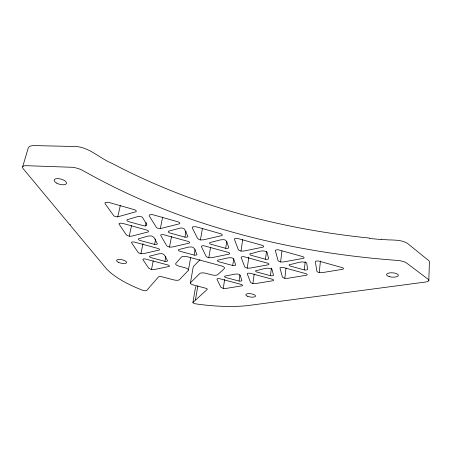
<?xml version="1.0" encoding="UTF-8"?>
<svg xmlns="http://www.w3.org/2000/svg" width="452" height="452" viewBox="0 0 452 452"><rect width="100%" height="100%" fill="white"/><g stroke="black" fill="none" stroke-linecap="round" stroke-linejoin="round"><path stroke-width="0.68" d="M428.807 280.652L429.4 261.934L429.129 260.951L407.263 243.216C399.432 238.662 389.709 240.797 381.177 239.159M319.27 272.635L317.208 271.765L316.824 271.081L315.355 261.651A2.91 1.113 6 0 1 318.739 261.075L342.576 267.72A2.904 1.09 5.4 0 1 342.735 269.273L322.355 272.607L319.27 272.635L320.417 260.968M304.32 269.923A2.898 1.085 6.5 0 0 307.609 269.409L306.682 262.94C301.433 260.137 295.116 264.104 289.681 264.471A2.904 1.096 6.9 0 0 290.144 266.025L304.32 269.923L305.202 261.697M284.816 278.313L282.777 277.483L282.342 276.839L279.957 267.946A2.774 1.034 7.2 0 1 283.076 267.414L306.23 273.754A2.768 1.017 6.6 0 1 306.552 275.217L287.715 278.296L284.816 278.313L286.037 268.008M280.602 261.99L278.455 261.092L277.986 260.38L275.341 250.515A2.921 1.147 7.2 0 1 278.618 249.888L303.043 256.702A2.915 1.13 6.5 0 1 303.399 258.324L283.653 261.94L280.602 261.99L281.952 250.956M270.432 275.703A2.774 1.006 7.6 0 0 273.483 275.228L271.929 269.132C267.008 266.51 261.143 270.121 256.069 270.516A2.78 1.017 8 0 0 256.663 271.98L270.432 275.703L271.398 268.16M265.471 259.245A2.915 1.119 7.7 0 0 268.663 258.685L266.923 251.922C261.77 249.069 255.6 253.126 250.301 253.634A2.921 1.13 8.1 0 0 250.956 255.256L265.471 259.245L266.471 251.668M252.9 283.573L250.894 282.782L250.414 282.172L247.25 273.759A2.655 0.96 8.2 0 1 250.142 273.268L272.641 279.325A2.65 0.944 7.6 0 1 273.098 280.709L255.64 283.562L252.9 283.573L254.227 273.918M247.25 268.149L245.131 267.296L244.622 266.623L241.125 257.329A2.791 1.062 8.4 0 1 244.148 256.753L267.85 263.245A2.78 1.045 7.7 0 1 268.347 264.77L250.12 268.109L247.25 268.149L248.82 257.098M241.006 251.092L238.763 250.165L238.21 249.419L234.334 239.102A2.944 1.181 8.6 0 1 237.492 238.424L262.533 245.408A2.932 1.164 7.8 0 1 263.087 247.108L244.012 251.018L241.006 251.092L242.741 239.306M239.052 281.059A2.661 0.938 8.6 0 0 241.882 280.619L240.261 275.505L238.933 274.347L237.763 274.031L234.995 274.093L224.955 276.11A2.667 0.944 8.9 0 0 225.661 277.5L239.052 281.059L239.955 274.861M232.707 265.505A2.791 1.034 8.7 0 0 235.656 264.991L233.842 259.341L232.424 258.069L231.198 257.73L228.294 257.832L217.841 260.171A2.802 1.045 9.1 0 0 218.615 261.702L232.707 265.505L233.746 258.612M223.26 288.455L220.768 287.122L216.943 279.15A2.554 0.893 9.2 0 1 219.627 278.692L241.504 284.494A2.542 0.881 8.6 0 1 242.074 285.805L225.853 288.455L223.26 288.455L224.655 279.438M225.689 248.312A2.938 1.147 9 0 0 228.768 247.707L226.734 241.43L225.215 240.023L223.915 239.662L220.87 239.803L209.965 242.532A2.949 1.158 9.4 0 0 210.818 244.227L225.689 248.312L226.774 241.391M208.818 257.747L206.615 256.866L206.022 256.165L201.366 246.459A2.819 1.09 9.7 0 1 204.281 245.837L228.548 252.482A2.802 1.073 8.9 0 1 229.243 254.08L211.649 257.691L208.818 257.747L210.553 247.334M192.908 302.473L207.185 289.444A2.322 0.78 9.6 0 0 205.722 288.229L193.665 285.076A4.695 1.599 9.8 0 1 190.608 282.596L199.778 273.533A4.876 1.723 9.6 0 1 205.863 273.307L211.609 274.833A4.932 1.757 9.3 0 0 217.774 274.607L224.265 268.657A5.051 1.842 9.2 0 0 221.197 265.849L187.625 256.809A5.096 1.881 10.2 0 0 181.348 257.132L175.817 263.437A4.972 1.791 10.3 0 0 179.161 266.211L185.004 267.759A4.904 1.746 10.2 0 1 188.252 270.477L179.484 279.681A4.723 1.616 10.4 0 1 173.743 279.873L161.454 276.664A2.35 0.802 10.8 0 0 158.624 276.765L146.55 290.602A3.045 0.977 11.1 0 1 143.34 290.483L141.165 289.709A95.536 33.94 9.9 0 1 106.847 269.262L23.131 168.641A6.305 2.655 16.5 0 1 26.086 165.686L72.857 167.308A15.639 6.797 15 0 1 80.959 169.568L87.304 172.997A1026.955 716.488 -31.7 0 0 391.98 259.99L399.398 260.635A14.543 5.48 3.6 0 1 405.986 262.572L428.281 279.37A5.729 2.051 3.1 0 1 425.733 282.008L247.193 305.665A95.536 33.94 9.9 0 1 197.383 304.1L194.942 303.693A2.994 0.949 9.8 0 1 192.908 302.473L195.417 287.811L195.976 286.63M195.433 299.975L197.835 285.845M190.405 283.065L193.123 267.516L193.716 266.222L199.999 259.668M200.445 239.927L203.406 239.831L221.774 235.611A2.955 1.198 9.2 0 0 221.005 233.831L197.162 227.062L195.326 226.672L192.767 226.853L192.292 227.401L192.428 228.198L197.462 238.193L199.129 239.566L200.445 239.927L202.423 228.486M194.1 255.075A2.819 1.062 10 0 0 196.953 254.516L194.433 248.611L192.863 247.289L191.603 246.945L188.75 247.063L178.721 249.583A2.831 1.068 10.4 0 0 179.687 251.176L194.1 255.075L195.078 249.532M188.456 269.963L190.721 257.194M184.936 237.114A2.972 1.181 10.4 0 0 187.908 236.458L184.427 229.057A2.78 1.124 10.5 0 0 180.563 227.989L168.636 231.153A2.983 1.186 10.9 0 0 169.703 232.927L184.936 237.114L186.043 231.068M169.489 247.103L172.28 247.024L189.202 243.136A2.831 1.102 10.3 0 0 188.309 241.464L163.449 234.656A2.853 1.119 11.1 0 0 160.652 235.328L166.522 245.464L167.195 246.193L169.489 247.103L171.551 236.339M164.901 261.329A2.712 0.983 10.8 0 0 167.545 260.815L164.613 255.244L163.014 253.99L161.788 253.662L159.104 253.77L149.849 256.098A2.723 0.989 11.2 0 0 150.906 257.606L164.901 261.329L165.805 256.64M151.471 269.607L153.996 269.573L169.099 266.477A2.593 0.921 10.7 0 0 168.195 265.053L145.346 258.99A2.61 0.932 11.4 0 0 142.849 259.521L148.691 268.177L151.471 269.607L153.222 260.849M160.347 228.576L179.41 223.819A2.989 1.232 10.7 0 0 178.421 221.96L153.951 215.016L152.081 214.615L149.572 214.824L149.171 215.406L149.42 216.237L156.443 227.497A2.921 1.17 11.3 0 0 160.347 228.576L162.641 217.067M154.595 244.402A2.853 1.085 11.3 0 0 157.341 243.797L154.075 237.628L152.352 236.249L151.058 235.899L148.256 236.046L138.674 238.746A2.87 1.09 11.7 0 0 139.837 240.413L154.595 244.402L155.674 239.029M145.482 225.943L146.883 225.164L146.697 224.39L142.493 217.435A2.819 1.147 12 0 0 138.532 216.338L127.142 219.734A3.028 1.215 12.3 0 0 128.424 221.582L144.03 225.87L145.482 225.943L146.188 222.565M140.9 253.73L143.533 253.668L159.172 250.075A2.723 1.017 11.1 0 0 158.177 248.498L134.086 242.012A2.746 1.028 11.9 0 0 131.504 242.628L137.945 252.176L138.651 252.866L140.9 253.73L143.001 243.622M129.232 236.21L131.973 236.108L148.188 231.921A2.87 1.13 11.7 0 0 147.086 230.175L123.407 223.582L120.181 223.135L119.26 223.384L118.938 223.926L126.08 234.509L126.842 235.272L129.232 236.21L131.583 225.39M117.74 216.841L135.962 211.728A3.04 1.254 12.4 0 0 134.736 209.784L109.616 202.654L107.717 202.247L105.26 202.485L104.943 203.095L105.293 203.971L113.74 215.74A2.972 1.198 12.8 0 0 117.74 216.841L120.368 205.281M22.662 166.839L28.256 147.923L29.504 146.346L32.787 145.544L76.461 146.555C89.829 147.68 99.785 158.375 111.802 163.251C134.86 175.432 158.708 186.117 183.1 195.343C232.04 213.796 283.116 226.35 334.859 233.831A997.547 706.962 -34.7 0 0 369.448 238.063M369.482 238.458L381.205 239.56M70.326 224.604A8.492 3.616 -87.1 0 1 70.145 224.282M118.232 262.205A5.108 1.78 12 0 0 126.503 262.787A5.108 1.78 12 0 0 120.091 259.476A5.108 1.78 12 0 0 118.232 262.205M247.769 296.354A4.921 1.65 8.3 0 0 255.527 296.218A4.921 1.65 8.3 0 0 248.753 293.619A4.921 1.65 8.3 0 0 247.769 296.354M389.364 276.647A5.938 2.175 3.9 0 0 398.376 275.381A5.938 2.175 3.9 0 0 389.63 272.889A5.938 2.175 3.9 0 0 389.364 276.647M56.494 183.037A6.43 2.706 15.3 0 0 66.523 183.455A6.43 2.706 15.3 0 0 58.003 178.596A6.43 2.706 15.3 0 0 56.494 183.037"/></g></svg>
